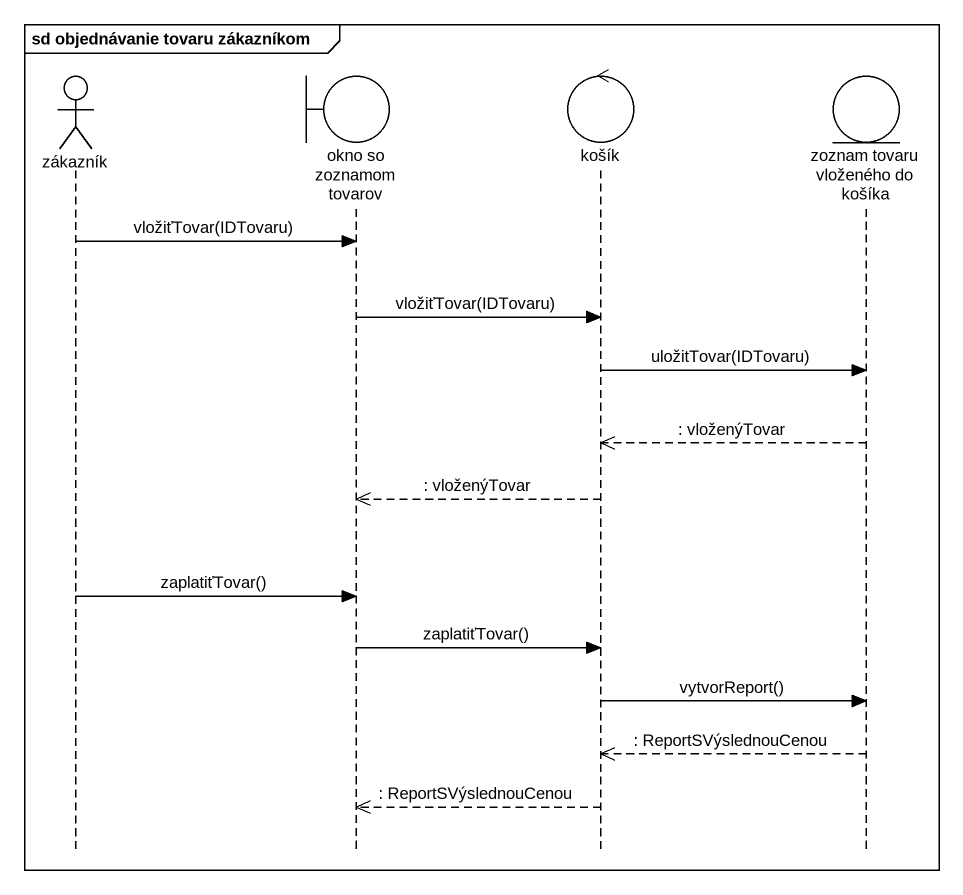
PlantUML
@startuml
mainframe sd objednávanie tovaru zákazníkom
hide footbox
actor zákazník
boundary "okno so zoznamom tovarov" as okno_so_zoznamom_tovarov
control košík
entity "zoznam tovaru vloženého do košíka" as zoznam_tovaru_vloženého_do

zákazník -> okno_so_zoznamom_tovarov : vložiťTovar(IDTovaru)
okno_so_zoznamom_tovarov -> košík : vložiťTovar(IDTovaru)
košík -> zoznam_tovaru_vloženého_do : uložitTovar(IDTovaru)
zoznam_tovaru_vloženého_do -->> košík : : vloženýTovar
košík -->> okno_so_zoznamom_tovarov : : vloženýTovar
zákazník -> okno_so_zoznamom_tovarov : zaplatiťTovar()
okno_so_zoznamom_tovarov -> košík : zaplatiťTovar()
košík -> zoznam_tovaru_vloženého_do : vytvorReport()
zoznam_tovaru_vloženého_do -->> košík : : ReportSVýslednouCenou
košík -->> okno_so_zoznamom_tovarov : : ReportSVýslednouCenou
@enduml
